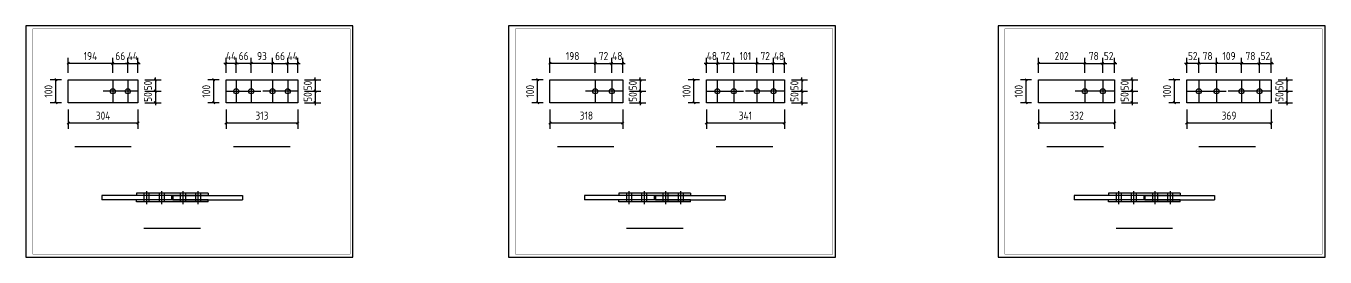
# Model space of a CAD drawing. Extents: x 20590 to 77283, y 11354 to 21446.
import ezdxf

# ---------------------------------------------------------------- set-up
doc = ezdxf.new("R2010")
doc.units = 0
doc.header["$LTSCALE"] = 1000
doc.header["$MEASUREMENT"] = 0
doc.styles.get("Standard").update_dxf_attribs({"font": 'gbenor.shx', "bigfont": 'gbcbig.shx'})
doc.dimstyles.get("Standard").update_dxf_attribs({"dimscale": 100, "dimtxt": 3.5, "dimasz": 1, "dimexe": 2.5, "dimexo": 3, "dimgap": 1.5, "dimtad": 1, "dimdec": 0, "dimlfac": 0.1, "dimzin": 0, "dimdsep": 46, "dimtxsty": 'Standard', "dimblk": 'OBLIQUE', "dimcen": 0.09, "dimadec": 0, "dimazin": 0, "dimtfac": 1, "dimtdec": 0, "dimtix": 1, "dimtmove": 2, "dimatfit": 3, "dimfxl": 1, "dimtolj": 1, "dimtzin": 0, "dimarcsym": 0})

# ---------------------------------------------------------------- blocks, each defined once
blk = doc.blocks.new('_Oblique')
at = {"color": 0, "linetype": 'ByBlock', "lineweight": -2}
blk.add_line((-0.5, -0.5), (0.5, 0.5), dxfattribs=at)
blk = doc.blocks.new('*D3')
at = {"color": 0, "lineweight": -2}
for p, q in [((22434, 19393), (22434, 20057)), ((24374, 19393), (24374, 20057)), ((24374, 19807), (22434, 19807))]:
    blk.add_line(p, q, dxfattribs=at)
at = {"layer": 'Defpoints', "color": 0}
for p in [(22434, 19807), (22434, 19093), (24374, 19093)]:
    blk.add_point(p, dxfattribs=at)
at = {"color": 0, "lineweight": -2, "xscale": 100, "yscale": 100, "zscale": 100, "rotation": 180}
blk.add_blockref('_Oblique', (22434, 19807), dxfattribs=at)
at = {"color": 0, "lineweight": -2, "xscale": 100, "yscale": 100, "zscale": 100}
blk.add_blockref('_Oblique', (24374, 19807), dxfattribs=at)
at = {"color": 0, "insert": (23404, 20132), "char_height": 350, "attachment_point": 5}
blk.add_mtext('\\A1;194', dxfattribs=at)
blk = doc.blocks.new('*D4')
at = {"color": 0, "lineweight": -2}
for p, q in [((24374, 19393), (24374, 20057)), ((25034, 19393), (25034, 20057)), ((24374, 19807), (25034, 19807))]:
    blk.add_line(p, q, dxfattribs=at)
at = {"layer": 'Defpoints', "color": 0}
for p in [(25034, 19807), (24374, 19093), (25034, 19093)]:
    blk.add_point(p, dxfattribs=at)
at = {"color": 0, "lineweight": -2, "xscale": 100, "yscale": 100, "zscale": 100, "rotation": 180}
blk.add_blockref('_Oblique', (24374, 19807), dxfattribs=at)
at = {"color": 0, "lineweight": -2, "xscale": 100, "yscale": 100, "zscale": 100}
blk.add_blockref('_Oblique', (25034, 19807), dxfattribs=at)
at = {"color": 0, "insert": (24704, 20132), "char_height": 350, "attachment_point": 5}
blk.add_mtext('\\A1;66', dxfattribs=at)
blk = doc.blocks.new('*D5')
at = {"color": 0, "lineweight": -2}
for p, q in [((25034, 19393), (25034, 20057)), ((25474, 19393), (25474, 20057)), ((25034, 19807), (24934, 19807)), ((25034, 19807), (25474, 19807)), ((25474, 19807), (25574, 19807))]:
    blk.add_line(p, q, dxfattribs=at)
at = {"layer": 'Defpoints', "color": 0}
for p in [(25474, 19807), (25034, 19093), (25474, 19093)]:
    blk.add_point(p, dxfattribs=at)
at = {"color": 0, "lineweight": -2, "xscale": 100, "yscale": 100, "zscale": 100}
blk.add_blockref('_Oblique', (25034, 19807), dxfattribs=at)
at = {"color": 0, "lineweight": -2, "xscale": 100, "yscale": 100, "zscale": 100, "rotation": 180}
blk.add_blockref('_Oblique', (25474, 19807), dxfattribs=at)
at = {"color": 0, "insert": (25254, 20132), "char_height": 350, "attachment_point": 5}
blk.add_mtext('\\A1;44', dxfattribs=at)
blk = doc.blocks.new('*D6')
at = {"color": 0, "lineweight": -2}
for p, q in [((25774, 19093), (26485, 19093)), ((26235, 19093), (26235, 19193)), ((26235, 19093), (26235, 18593)), ((25774, 18593), (26485, 18593)), ((26235, 18593), (26235, 18493))]:
    blk.add_line(p, q, dxfattribs=at)
at = {"layer": 'Defpoints', "color": 0}
for p in [(25474, 19093), (25474, 18593), (26235, 18593)]:
    blk.add_point(p, dxfattribs=at)
at = {"color": 0, "lineweight": -2, "xscale": 100, "yscale": 100, "zscale": 100}
for p, rotation in [((26235, 19093), 270), ((26235, 18593), 90)]:
    blk.add_blockref('_Oblique', p, dxfattribs=dict(at, rotation=rotation))
at = {"color": 0, "insert": (25910, 18843), "char_height": 350, "attachment_point": 5, "rotation": 90}
blk.add_mtext('\\A1;50', dxfattribs=at)
blk = doc.blocks.new('*D7')
at = {"color": 0, "lineweight": -2}
for p, q in [((25774, 18593), (26485, 18593)), ((26235, 18593), (26235, 18693)), ((26235, 18593), (26235, 18093)), ((25774, 18093), (26485, 18093)), ((26235, 18093), (26235, 17993))]:
    blk.add_line(p, q, dxfattribs=at)
at = {"layer": 'Defpoints', "color": 0}
for p in [(25474, 18593), (25474, 18093), (26235, 18093)]:
    blk.add_point(p, dxfattribs=at)
at = {"color": 0, "lineweight": -2, "xscale": 100, "yscale": 100, "zscale": 100}
for p, rotation in [((26235, 18593), 270), ((26235, 18093), 90)]:
    blk.add_blockref('_Oblique', p, dxfattribs=dict(at, rotation=rotation))
at = {"color": 0, "insert": (25910, 18343), "char_height": 350, "attachment_point": 5, "rotation": 90}
blk.add_mtext('\\A1;50', dxfattribs=at)
blk = doc.blocks.new('*D8')
at = {"color": 0, "lineweight": -2}
for p, q in [((22434, 17793), (22434, 16955)), ((25474, 17793), (25474, 16955)), ((25474, 17205), (22434, 17205))]:
    blk.add_line(p, q, dxfattribs=at)
at = {"layer": 'Defpoints', "color": 0}
for p in [(22434, 18093), (25474, 18093), (22434, 17205)]:
    blk.add_point(p, dxfattribs=at)
at = {"color": 0, "lineweight": -2, "xscale": 100, "yscale": 100, "zscale": 100, "rotation": 180}
blk.add_blockref('_Oblique', (22434, 17205), dxfattribs=at)
at = {"color": 0, "lineweight": -2, "xscale": 100, "yscale": 100, "zscale": 100}
blk.add_blockref('_Oblique', (25474, 17205), dxfattribs=at)
at = {"color": 0, "insert": (23954, 17530), "char_height": 350, "attachment_point": 5}
blk.add_mtext('\\A1;304', dxfattribs=at)
blk = doc.blocks.new('*D9')
at = {"color": 0, "lineweight": -2}
for p, q in [((22134, 19093), (21645, 19093)), ((21895, 18093), (21895, 19093)), ((22134, 18093), (21645, 18093))]:
    blk.add_line(p, q, dxfattribs=at)
at = {"layer": 'Defpoints', "color": 0}
for p in [(21895, 19093), (22434, 19093), (22434, 18093)]:
    blk.add_point(p, dxfattribs=at)
at = {"color": 0, "lineweight": -2, "xscale": 100, "yscale": 100, "zscale": 100}
for p, rotation in [((21895, 19093), 90), ((21895, 18093), 270)]:
    blk.add_blockref('_Oblique', p, dxfattribs=dict(at, rotation=rotation))
at = {"color": 0, "insert": (21570, 18593), "char_height": 350, "attachment_point": 5, "rotation": 90}
blk.add_mtext('\\A1;100', dxfattribs=at)
blk = doc.blocks.new('*D11')
at = {"color": 0, "lineweight": -2}
for p, q in [((30421, 19393), (30421, 20057)), ((31351, 19393), (31351, 20057)), ((31351, 19807), (30421, 19807))]:
    blk.add_line(p, q, dxfattribs=at)
at = {"layer": 'Defpoints', "color": 0}
for p in [(30421, 19807), (30421, 19093), (31351, 19093)]:
    blk.add_point(p, dxfattribs=at)
at = {"color": 0, "lineweight": -2, "xscale": 100, "yscale": 100, "zscale": 100, "rotation": 180}
blk.add_blockref('_Oblique', (30421, 19807), dxfattribs=at)
at = {"color": 0, "lineweight": -2, "xscale": 100, "yscale": 100, "zscale": 100}
blk.add_blockref('_Oblique', (31351, 19807), dxfattribs=at)
at = {"color": 0, "insert": (30886, 20132), "char_height": 350, "attachment_point": 5}
blk.add_mtext('\\A1;93', dxfattribs=at)
blk = doc.blocks.new('*D12')
at = {"color": 0, "lineweight": -2}
for p, q in [((31351, 19393), (31351, 20057)), ((32011, 19393), (32011, 20057)), ((31351, 19807), (32011, 19807))]:
    blk.add_line(p, q, dxfattribs=at)
at = {"layer": 'Defpoints', "color": 0}
for p in [(32011, 19807), (31351, 19093), (32011, 19093)]:
    blk.add_point(p, dxfattribs=at)
at = {"color": 0, "lineweight": -2, "xscale": 100, "yscale": 100, "zscale": 100, "rotation": 180}
blk.add_blockref('_Oblique', (31351, 19807), dxfattribs=at)
at = {"color": 0, "lineweight": -2, "xscale": 100, "yscale": 100, "zscale": 100}
blk.add_blockref('_Oblique', (32011, 19807), dxfattribs=at)
at = {"color": 0, "insert": (31681, 20132), "char_height": 350, "attachment_point": 5}
blk.add_mtext('\\A1;66', dxfattribs=at)
blk = doc.blocks.new('*D13')
at = {"color": 0, "lineweight": -2}
for p, q in [((32011, 19393), (32011, 20057)), ((32451, 19393), (32451, 20057)), ((32011, 19807), (31911, 19807)), ((32011, 19807), (32451, 19807)), ((32451, 19807), (32551, 19807))]:
    blk.add_line(p, q, dxfattribs=at)
at = {"layer": 'Defpoints', "color": 0}
for p in [(32451, 19807), (32011, 19093), (32451, 19093)]:
    blk.add_point(p, dxfattribs=at)
at = {"color": 0, "lineweight": -2, "xscale": 100, "yscale": 100, "zscale": 100}
blk.add_blockref('_Oblique', (32011, 19807), dxfattribs=at)
at = {"color": 0, "lineweight": -2, "xscale": 100, "yscale": 100, "zscale": 100, "rotation": 180}
blk.add_blockref('_Oblique', (32451, 19807), dxfattribs=at)
at = {"color": 0, "insert": (32231, 20132), "char_height": 350, "attachment_point": 5}
blk.add_mtext('\\A1;44', dxfattribs=at)
blk = doc.blocks.new('*D14')
at = {"color": 0, "lineweight": -2}
for p, q in [((32751, 19093), (33461, 19093)), ((33211, 19093), (33211, 19193)), ((33211, 19093), (33211, 18593)), ((32751, 18593), (33461, 18593)), ((33211, 18593), (33211, 18493))]:
    blk.add_line(p, q, dxfattribs=at)
at = {"layer": 'Defpoints', "color": 0}
for p in [(32451, 19093), (32451, 18593), (33211, 18593)]:
    blk.add_point(p, dxfattribs=at)
at = {"color": 0, "lineweight": -2, "xscale": 100, "yscale": 100, "zscale": 100}
for p, rotation in [((33211, 19093), 270), ((33211, 18593), 90)]:
    blk.add_blockref('_Oblique', p, dxfattribs=dict(at, rotation=rotation))
at = {"color": 0, "insert": (32886, 18843), "char_height": 350, "attachment_point": 5, "rotation": 90}
blk.add_mtext('\\A1;50', dxfattribs=at)
blk = doc.blocks.new('*D15')
at = {"color": 0, "lineweight": -2}
for p, q in [((32751, 18593), (33461, 18593)), ((33211, 18593), (33211, 18693)), ((33211, 18593), (33211, 18093)), ((32751, 18093), (33461, 18093)), ((33211, 18093), (33211, 17993))]:
    blk.add_line(p, q, dxfattribs=at)
at = {"layer": 'Defpoints', "color": 0}
for p in [(32451, 18593), (32451, 18093), (33211, 18093)]:
    blk.add_point(p, dxfattribs=at)
at = {"color": 0, "lineweight": -2, "xscale": 100, "yscale": 100, "zscale": 100}
for p, rotation in [((33211, 18593), 270), ((33211, 18093), 90)]:
    blk.add_blockref('_Oblique', p, dxfattribs=dict(at, rotation=rotation))
at = {"color": 0, "insert": (32886, 18343), "char_height": 350, "attachment_point": 5, "rotation": 90}
blk.add_mtext('\\A1;50', dxfattribs=at)
blk = doc.blocks.new('*D16')
at = {"color": 0, "lineweight": -2}
for p, q in [((29321, 17793), (29321, 16955)), ((32451, 17793), (32451, 16955)), ((32451, 17205), (29321, 17205))]:
    blk.add_line(p, q, dxfattribs=at)
at = {"layer": 'Defpoints', "color": 0}
for p in [(29321, 18093), (32451, 18093), (29321, 17205)]:
    blk.add_point(p, dxfattribs=at)
at = {"color": 0, "lineweight": -2, "xscale": 100, "yscale": 100, "zscale": 100, "rotation": 180}
blk.add_blockref('_Oblique', (29321, 17205), dxfattribs=at)
at = {"color": 0, "lineweight": -2, "xscale": 100, "yscale": 100, "zscale": 100}
blk.add_blockref('_Oblique', (32451, 17205), dxfattribs=at)
at = {"color": 0, "insert": (30886, 17530), "char_height": 350, "attachment_point": 5}
blk.add_mtext('\\A1;313', dxfattribs=at)
blk = doc.blocks.new('*D17')
at = {"color": 0, "lineweight": -2}
for p, q in [((29021, 19093), (28532, 19093)), ((28782, 18093), (28782, 19093)), ((29021, 18093), (28532, 18093))]:
    blk.add_line(p, q, dxfattribs=at)
at = {"layer": 'Defpoints', "color": 0}
for p in [(28782, 19093), (29321, 19093), (29321, 18093)]:
    blk.add_point(p, dxfattribs=at)
at = {"color": 0, "lineweight": -2, "xscale": 100, "yscale": 100, "zscale": 100}
for p, rotation in [((28782, 19093), 90), ((28782, 18093), 270)]:
    blk.add_blockref('_Oblique', p, dxfattribs=dict(at, rotation=rotation))
at = {"color": 0, "insert": (28457, 18593), "char_height": 350, "attachment_point": 5, "rotation": 90}
blk.add_mtext('\\A1;100', dxfattribs=at)
blk = doc.blocks.new('*D18')
at = {"color": 0, "lineweight": -2}
for p, q in [((29761, 19393), (29761, 20057)), ((30421, 19393), (30421, 20057)), ((30421, 19807), (29761, 19807))]:
    blk.add_line(p, q, dxfattribs=at)
at = {"layer": 'Defpoints', "color": 0}
for p in [(29761, 19807), (29761, 19093), (30421, 19093)]:
    blk.add_point(p, dxfattribs=at)
at = {"color": 0, "lineweight": -2, "xscale": 100, "yscale": 100, "zscale": 100, "rotation": 180}
blk.add_blockref('_Oblique', (29761, 19807), dxfattribs=at)
at = {"color": 0, "lineweight": -2, "xscale": 100, "yscale": 100, "zscale": 100}
blk.add_blockref('_Oblique', (30421, 19807), dxfattribs=at)
at = {"color": 0, "insert": (30091, 20132), "char_height": 350, "attachment_point": 5}
blk.add_mtext('\\A1;66', dxfattribs=at)
blk = doc.blocks.new('*D19')
at = {"color": 0, "lineweight": -2}
for p, q in [((29321, 19393), (29321, 20057)), ((29761, 19393), (29761, 20057)), ((29321, 19807), (29221, 19807)), ((29761, 19807), (29321, 19807)), ((29761, 19807), (29861, 19807))]:
    blk.add_line(p, q, dxfattribs=at)
at = {"layer": 'Defpoints', "color": 0}
for p in [(29321, 19807), (29321, 19093), (29761, 19093)]:
    blk.add_point(p, dxfattribs=at)
at = {"color": 0, "lineweight": -2, "xscale": 100, "yscale": 100, "zscale": 100}
blk.add_blockref('_Oblique', (29321, 19807), dxfattribs=at)
at = {"color": 0, "lineweight": -2, "xscale": 100, "yscale": 100, "zscale": 100, "rotation": 180}
blk.add_blockref('_Oblique', (29761, 19807), dxfattribs=at)
at = {"color": 0, "insert": (29541, 20132), "char_height": 350, "attachment_point": 5}
blk.add_mtext('\\A1;44', dxfattribs=at)
blk = doc.blocks.new('*D23')
at = {"color": 0, "lineweight": -2}
for p, q in [((43455, 19393), (43455, 20057)), ((45435, 19393), (45435, 20057)), ((45435, 19807), (43455, 19807))]:
    blk.add_line(p, q, dxfattribs=at)
at = {"layer": 'Defpoints', "color": 0}
for p in [(43455, 19807), (43455, 19093), (45435, 19093)]:
    blk.add_point(p, dxfattribs=at)
at = {"color": 0, "lineweight": -2, "xscale": 100, "yscale": 100, "zscale": 100, "rotation": 180}
blk.add_blockref('_Oblique', (43455, 19807), dxfattribs=at)
at = {"color": 0, "lineweight": -2, "xscale": 100, "yscale": 100, "zscale": 100}
blk.add_blockref('_Oblique', (45435, 19807), dxfattribs=at)
at = {"color": 0, "insert": (44445, 20132), "char_height": 350, "attachment_point": 5}
blk.add_mtext('\\A1;198', dxfattribs=at)
blk = doc.blocks.new('*D24')
at = {"color": 0, "lineweight": -2}
for p, q in [((45435, 19393), (45435, 20057)), ((46155, 19393), (46155, 20057)), ((45435, 19807), (46155, 19807))]:
    blk.add_line(p, q, dxfattribs=at)
at = {"layer": 'Defpoints', "color": 0}
for p in [(46155, 19807), (45435, 19093), (46155, 19093)]:
    blk.add_point(p, dxfattribs=at)
at = {"color": 0, "lineweight": -2, "xscale": 100, "yscale": 100, "zscale": 100, "rotation": 180}
blk.add_blockref('_Oblique', (45435, 19807), dxfattribs=at)
at = {"color": 0, "lineweight": -2, "xscale": 100, "yscale": 100, "zscale": 100}
blk.add_blockref('_Oblique', (46155, 19807), dxfattribs=at)
at = {"color": 0, "insert": (45795, 20132), "char_height": 350, "attachment_point": 5}
blk.add_mtext('\\A1;72', dxfattribs=at)
blk = doc.blocks.new('*D25')
at = {"color": 0, "lineweight": -2}
for p, q in [((46155, 19393), (46155, 20057)), ((46635, 19393), (46635, 20057)), ((46155, 19807), (46055, 19807)), ((46155, 19807), (46635, 19807)), ((46635, 19807), (46735, 19807))]:
    blk.add_line(p, q, dxfattribs=at)
at = {"layer": 'Defpoints', "color": 0}
for p in [(46635, 19807), (46155, 19093), (46635, 19093)]:
    blk.add_point(p, dxfattribs=at)
at = {"color": 0, "lineweight": -2, "xscale": 100, "yscale": 100, "zscale": 100}
blk.add_blockref('_Oblique', (46155, 19807), dxfattribs=at)
at = {"color": 0, "lineweight": -2, "xscale": 100, "yscale": 100, "zscale": 100, "rotation": 180}
blk.add_blockref('_Oblique', (46635, 19807), dxfattribs=at)
at = {"color": 0, "insert": (46395, 20132), "char_height": 350, "attachment_point": 5}
blk.add_mtext('\\A1;48', dxfattribs=at)
blk = doc.blocks.new('*D26')
at = {"color": 0, "lineweight": -2}
for p, q in [((46935, 19093), (47646, 19093)), ((47396, 19093), (47396, 19193)), ((47396, 19093), (47396, 18593)), ((46935, 18593), (47646, 18593)), ((47396, 18593), (47396, 18493))]:
    blk.add_line(p, q, dxfattribs=at)
at = {"layer": 'Defpoints', "color": 0}
for p in [(46635, 19093), (46635, 18593), (47396, 18593)]:
    blk.add_point(p, dxfattribs=at)
at = {"color": 0, "lineweight": -2, "xscale": 100, "yscale": 100, "zscale": 100}
for p, rotation in [((47396, 19093), 270), ((47396, 18593), 90)]:
    blk.add_blockref('_Oblique', p, dxfattribs=dict(at, rotation=rotation))
at = {"color": 0, "insert": (47071, 18843), "char_height": 350, "attachment_point": 5, "rotation": 90}
blk.add_mtext('\\A1;50', dxfattribs=at)
blk = doc.blocks.new('*D27')
at = {"color": 0, "lineweight": -2}
for p, q in [((46935, 18593), (47646, 18593)), ((47396, 18593), (47396, 18693)), ((47396, 18593), (47396, 18093)), ((46935, 18093), (47646, 18093)), ((47396, 18093), (47396, 17993))]:
    blk.add_line(p, q, dxfattribs=at)
at = {"layer": 'Defpoints', "color": 0}
for p in [(46635, 18593), (46635, 18093), (47396, 18093)]:
    blk.add_point(p, dxfattribs=at)
at = {"color": 0, "lineweight": -2, "xscale": 100, "yscale": 100, "zscale": 100}
for p, rotation in [((47396, 18593), 270), ((47396, 18093), 90)]:
    blk.add_blockref('_Oblique', p, dxfattribs=dict(at, rotation=rotation))
at = {"color": 0, "insert": (47071, 18343), "char_height": 350, "attachment_point": 5, "rotation": 90}
blk.add_mtext('\\A1;50', dxfattribs=at)
blk = doc.blocks.new('*D28')
at = {"color": 0, "lineweight": -2}
for p, q in [((43455, 17793), (43455, 16955)), ((46635, 17793), (46635, 16955)), ((46635, 17205), (43455, 17205))]:
    blk.add_line(p, q, dxfattribs=at)
at = {"layer": 'Defpoints', "color": 0}
for p in [(43455, 18093), (46635, 18093), (43455, 17205)]:
    blk.add_point(p, dxfattribs=at)
at = {"color": 0, "lineweight": -2, "xscale": 100, "yscale": 100, "zscale": 100, "rotation": 180}
blk.add_blockref('_Oblique', (43455, 17205), dxfattribs=at)
at = {"color": 0, "lineweight": -2, "xscale": 100, "yscale": 100, "zscale": 100}
blk.add_blockref('_Oblique', (46635, 17205), dxfattribs=at)
at = {"color": 0, "insert": (45045, 17530), "char_height": 350, "attachment_point": 5}
blk.add_mtext('\\A1;318', dxfattribs=at)
blk = doc.blocks.new('*D29')
at = {"color": 0, "lineweight": -2}
for p, q in [((43155, 19093), (42666, 19093)), ((42916, 18093), (42916, 19093)), ((43155, 18093), (42666, 18093))]:
    blk.add_line(p, q, dxfattribs=at)
at = {"layer": 'Defpoints', "color": 0}
for p in [(42916, 19093), (43455, 19093), (43455, 18093)]:
    blk.add_point(p, dxfattribs=at)
at = {"color": 0, "lineweight": -2, "xscale": 100, "yscale": 100, "zscale": 100}
for p, rotation in [((42916, 19093), 90), ((42916, 18093), 270)]:
    blk.add_blockref('_Oblique', p, dxfattribs=dict(at, rotation=rotation))
at = {"color": 0, "insert": (42591, 18593), "char_height": 350, "attachment_point": 5, "rotation": 90}
blk.add_mtext('\\A1;100', dxfattribs=at)
blk = doc.blocks.new('*D30')
at = {"color": 0, "lineweight": -2}
for p, q in [((51482, 19393), (51482, 20057)), ((52492, 19393), (52492, 20057)), ((52492, 19807), (51482, 19807))]:
    blk.add_line(p, q, dxfattribs=at)
at = {"layer": 'Defpoints', "color": 0}
for p in [(51482, 19807), (51482, 19093), (52492, 19093)]:
    blk.add_point(p, dxfattribs=at)
at = {"color": 0, "lineweight": -2, "xscale": 100, "yscale": 100, "zscale": 100, "rotation": 180}
blk.add_blockref('_Oblique', (51482, 19807), dxfattribs=at)
at = {"color": 0, "lineweight": -2, "xscale": 100, "yscale": 100, "zscale": 100}
blk.add_blockref('_Oblique', (52492, 19807), dxfattribs=at)
at = {"color": 0, "insert": (51987, 20132), "char_height": 350, "attachment_point": 5}
blk.add_mtext('\\A1;101', dxfattribs=at)
blk = doc.blocks.new('*D31')
at = {"color": 0, "lineweight": -2}
for p, q in [((52492, 19393), (52492, 20057)), ((53212, 19393), (53212, 20057)), ((52492, 19807), (53212, 19807))]:
    blk.add_line(p, q, dxfattribs=at)
at = {"layer": 'Defpoints', "color": 0}
for p in [(53212, 19807), (52492, 19093), (53212, 19093)]:
    blk.add_point(p, dxfattribs=at)
at = {"color": 0, "lineweight": -2, "xscale": 100, "yscale": 100, "zscale": 100, "rotation": 180}
blk.add_blockref('_Oblique', (52492, 19807), dxfattribs=at)
at = {"color": 0, "lineweight": -2, "xscale": 100, "yscale": 100, "zscale": 100}
blk.add_blockref('_Oblique', (53212, 19807), dxfattribs=at)
at = {"color": 0, "insert": (52852, 20132), "char_height": 350, "attachment_point": 5}
blk.add_mtext('\\A1;72', dxfattribs=at)
blk = doc.blocks.new('*D32')
at = {"color": 0, "lineweight": -2}
for p, q in [((53212, 19393), (53212, 20057)), ((53692, 19393), (53692, 20057)), ((53212, 19807), (53112, 19807)), ((53212, 19807), (53692, 19807)), ((53692, 19807), (53792, 19807))]:
    blk.add_line(p, q, dxfattribs=at)
at = {"layer": 'Defpoints', "color": 0}
for p in [(53692, 19807), (53212, 19093), (53692, 19093)]:
    blk.add_point(p, dxfattribs=at)
at = {"color": 0, "lineweight": -2, "xscale": 100, "yscale": 100, "zscale": 100}
blk.add_blockref('_Oblique', (53212, 19807), dxfattribs=at)
at = {"color": 0, "lineweight": -2, "xscale": 100, "yscale": 100, "zscale": 100, "rotation": 180}
blk.add_blockref('_Oblique', (53692, 19807), dxfattribs=at)
at = {"color": 0, "insert": (53452, 20132), "char_height": 350, "attachment_point": 5}
blk.add_mtext('\\A1;48', dxfattribs=at)
blk = doc.blocks.new('*D33')
at = {"color": 0, "lineweight": -2}
for p, q in [((53992, 19093), (54702, 19093)), ((54452, 19093), (54452, 19193)), ((54452, 19093), (54452, 18593)), ((53992, 18593), (54702, 18593)), ((54452, 18593), (54452, 18493))]:
    blk.add_line(p, q, dxfattribs=at)
at = {"layer": 'Defpoints', "color": 0}
for p in [(53692, 19093), (53692, 18593), (54452, 18593)]:
    blk.add_point(p, dxfattribs=at)
at = {"color": 0, "lineweight": -2, "xscale": 100, "yscale": 100, "zscale": 100}
for p, rotation in [((54452, 19093), 270), ((54452, 18593), 90)]:
    blk.add_blockref('_Oblique', p, dxfattribs=dict(at, rotation=rotation))
at = {"color": 0, "insert": (54127, 18843), "char_height": 350, "attachment_point": 5, "rotation": 90}
blk.add_mtext('\\A1;50', dxfattribs=at)
blk = doc.blocks.new('*D34')
at = {"color": 0, "lineweight": -2}
for p, q in [((53992, 18593), (54702, 18593)), ((54452, 18593), (54452, 18693)), ((54452, 18593), (54452, 18093)), ((53992, 18093), (54702, 18093)), ((54452, 18093), (54452, 17993))]:
    blk.add_line(p, q, dxfattribs=at)
at = {"layer": 'Defpoints', "color": 0}
for p in [(53692, 18593), (53692, 18093), (54452, 18093)]:
    blk.add_point(p, dxfattribs=at)
at = {"color": 0, "lineweight": -2, "xscale": 100, "yscale": 100, "zscale": 100}
for p, rotation in [((54452, 18593), 270), ((54452, 18093), 90)]:
    blk.add_blockref('_Oblique', p, dxfattribs=dict(at, rotation=rotation))
at = {"color": 0, "insert": (54127, 18343), "char_height": 350, "attachment_point": 5, "rotation": 90}
blk.add_mtext('\\A1;50', dxfattribs=at)
blk = doc.blocks.new('*D35')
at = {"color": 0, "lineweight": -2}
for p, q in [((50282, 17793), (50282, 16955)), ((53692, 17793), (53692, 16955)), ((53692, 17205), (50282, 17205))]:
    blk.add_line(p, q, dxfattribs=at)
at = {"layer": 'Defpoints', "color": 0}
for p in [(50282, 18093), (53692, 18093), (50282, 17205)]:
    blk.add_point(p, dxfattribs=at)
at = {"color": 0, "lineweight": -2, "xscale": 100, "yscale": 100, "zscale": 100, "rotation": 180}
blk.add_blockref('_Oblique', (50282, 17205), dxfattribs=at)
at = {"color": 0, "lineweight": -2, "xscale": 100, "yscale": 100, "zscale": 100}
blk.add_blockref('_Oblique', (53692, 17205), dxfattribs=at)
at = {"color": 0, "insert": (51987, 17530), "char_height": 350, "attachment_point": 5}
blk.add_mtext('\\A1;341', dxfattribs=at)
blk = doc.blocks.new('*D36')
at = {"color": 0, "lineweight": -2}
for p, q in [((49982, 19093), (49492, 19093)), ((49742, 18093), (49742, 19093)), ((49982, 18093), (49492, 18093))]:
    blk.add_line(p, q, dxfattribs=at)
at = {"layer": 'Defpoints', "color": 0}
for p in [(49742, 19093), (50282, 19093), (50282, 18093)]:
    blk.add_point(p, dxfattribs=at)
at = {"color": 0, "lineweight": -2, "xscale": 100, "yscale": 100, "zscale": 100}
for p, rotation in [((49742, 19093), 90), ((49742, 18093), 270)]:
    blk.add_blockref('_Oblique', p, dxfattribs=dict(at, rotation=rotation))
at = {"color": 0, "insert": (49417, 18593), "char_height": 350, "attachment_point": 5, "rotation": 90}
blk.add_mtext('\\A1;100', dxfattribs=at)
blk = doc.blocks.new('*D21')
at = {"color": 0, "lineweight": -2}
for p, q in [((50762, 19393), (50762, 20057)), ((51482, 19393), (51482, 20057)), ((51482, 19807), (50762, 19807))]:
    blk.add_line(p, q, dxfattribs=at)
at = {"layer": 'Defpoints', "color": 0}
for p in [(50762, 19807), (50762, 19093), (51482, 19093)]:
    blk.add_point(p, dxfattribs=at)
at = {"color": 0, "lineweight": -2, "xscale": 100, "yscale": 100, "zscale": 100, "rotation": 180}
blk.add_blockref('_Oblique', (50762, 19807), dxfattribs=at)
at = {"color": 0, "lineweight": -2, "xscale": 100, "yscale": 100, "zscale": 100}
blk.add_blockref('_Oblique', (51482, 19807), dxfattribs=at)
at = {"color": 0, "insert": (51122, 20132), "char_height": 350, "attachment_point": 5}
blk.add_mtext('\\A1;72', dxfattribs=at)
blk = doc.blocks.new('*D22')
at = {"color": 0, "lineweight": -2}
for p, q in [((50282, 19393), (50282, 20057)), ((50762, 19393), (50762, 20057)), ((50282, 19807), (50182, 19807)), ((50762, 19807), (50282, 19807)), ((50762, 19807), (50862, 19807))]:
    blk.add_line(p, q, dxfattribs=at)
at = {"layer": 'Defpoints', "color": 0}
for p in [(50282, 19807), (50282, 19093), (50762, 19093)]:
    blk.add_point(p, dxfattribs=at)
at = {"color": 0, "lineweight": -2, "xscale": 100, "yscale": 100, "zscale": 100}
blk.add_blockref('_Oblique', (50282, 19807), dxfattribs=at)
at = {"color": 0, "lineweight": -2, "xscale": 100, "yscale": 100, "zscale": 100, "rotation": 180}
blk.add_blockref('_Oblique', (50762, 19807), dxfattribs=at)
at = {"color": 0, "insert": (50522, 20132), "char_height": 350, "attachment_point": 5}
blk.add_mtext('\\A1;48', dxfattribs=at)
blk = doc.blocks.new('*D37')
at = {"color": 0, "lineweight": -2}
for p, q in [((64780, 19393), (64780, 20057)), ((66800, 19393), (66800, 20057)), ((66800, 19807), (64780, 19807))]:
    blk.add_line(p, q, dxfattribs=at)
at = {"layer": 'Defpoints', "color": 0}
for p in [(64780, 19807), (64780, 19093), (66800, 19093)]:
    blk.add_point(p, dxfattribs=at)
at = {"color": 0, "lineweight": -2, "xscale": 100, "yscale": 100, "zscale": 100, "rotation": 180}
blk.add_blockref('_Oblique', (64780, 19807), dxfattribs=at)
at = {"color": 0, "lineweight": -2, "xscale": 100, "yscale": 100, "zscale": 100}
blk.add_blockref('_Oblique', (66800, 19807), dxfattribs=at)
at = {"color": 0, "insert": (65790, 20132), "char_height": 350, "attachment_point": 5}
blk.add_mtext('\\A1;202', dxfattribs=at)
blk = doc.blocks.new('*D38')
at = {"color": 0, "lineweight": -2}
for p, q in [((66800, 19393), (66800, 20057)), ((67580, 19393), (67580, 20057)), ((66800, 19807), (67580, 19807))]:
    blk.add_line(p, q, dxfattribs=at)
at = {"layer": 'Defpoints', "color": 0}
for p in [(67580, 19807), (66800, 19093), (67580, 19093)]:
    blk.add_point(p, dxfattribs=at)
at = {"color": 0, "lineweight": -2, "xscale": 100, "yscale": 100, "zscale": 100, "rotation": 180}
blk.add_blockref('_Oblique', (66800, 19807), dxfattribs=at)
at = {"color": 0, "lineweight": -2, "xscale": 100, "yscale": 100, "zscale": 100}
blk.add_blockref('_Oblique', (67580, 19807), dxfattribs=at)
at = {"color": 0, "insert": (67190, 20132), "char_height": 350, "attachment_point": 5}
blk.add_mtext('\\A1;78', dxfattribs=at)
blk = doc.blocks.new('*D39')
at = {"color": 0, "lineweight": -2}
for p, q in [((67580, 19393), (67580, 20057)), ((68100, 19393), (68100, 20057)), ((67580, 19807), (67480, 19807)), ((67580, 19807), (68100, 19807)), ((68100, 19807), (68200, 19807))]:
    blk.add_line(p, q, dxfattribs=at)
at = {"layer": 'Defpoints', "color": 0}
for p in [(68100, 19807), (67580, 19093), (68100, 19093)]:
    blk.add_point(p, dxfattribs=at)
at = {"color": 0, "lineweight": -2, "xscale": 100, "yscale": 100, "zscale": 100}
blk.add_blockref('_Oblique', (67580, 19807), dxfattribs=at)
at = {"color": 0, "lineweight": -2, "xscale": 100, "yscale": 100, "zscale": 100, "rotation": 180}
blk.add_blockref('_Oblique', (68100, 19807), dxfattribs=at)
at = {"color": 0, "insert": (67840, 20132), "char_height": 350, "attachment_point": 5}
blk.add_mtext('\\A1;52', dxfattribs=at)
blk = doc.blocks.new('*D40')
at = {"color": 0, "lineweight": -2}
for p, q in [((68400, 19093), (69110, 19093)), ((68860, 19093), (68860, 19193)), ((68860, 19093), (68860, 18593)), ((68400, 18593), (69110, 18593)), ((68860, 18593), (68860, 18493))]:
    blk.add_line(p, q, dxfattribs=at)
at = {"layer": 'Defpoints', "color": 0}
for p in [(68100, 19093), (68100, 18593), (68860, 18593)]:
    blk.add_point(p, dxfattribs=at)
at = {"color": 0, "lineweight": -2, "xscale": 100, "yscale": 100, "zscale": 100}
for p, rotation in [((68860, 19093), 270), ((68860, 18593), 90)]:
    blk.add_blockref('_Oblique', p, dxfattribs=dict(at, rotation=rotation))
at = {"color": 0, "insert": (68535, 18843), "char_height": 350, "attachment_point": 5, "rotation": 90}
blk.add_mtext('\\A1;50', dxfattribs=at)
blk = doc.blocks.new('*D41')
at = {"color": 0, "lineweight": -2}
for p, q in [((68400, 18593), (69110, 18593)), ((68860, 18593), (68860, 18693)), ((68860, 18593), (68860, 18093)), ((68400, 18093), (69110, 18093)), ((68860, 18093), (68860, 17993))]:
    blk.add_line(p, q, dxfattribs=at)
at = {"layer": 'Defpoints', "color": 0}
for p in [(68100, 18593), (68100, 18093), (68860, 18093)]:
    blk.add_point(p, dxfattribs=at)
at = {"color": 0, "lineweight": -2, "xscale": 100, "yscale": 100, "zscale": 100}
for p, rotation in [((68860, 18593), 270), ((68860, 18093), 90)]:
    blk.add_blockref('_Oblique', p, dxfattribs=dict(at, rotation=rotation))
at = {"color": 0, "insert": (68535, 18343), "char_height": 350, "attachment_point": 5, "rotation": 90}
blk.add_mtext('\\A1;50', dxfattribs=at)
blk = doc.blocks.new('*D42')
at = {"color": 0, "lineweight": -2}
for p, q in [((64780, 17793), (64780, 16955)), ((68100, 17793), (68100, 16955)), ((68100, 17205), (64780, 17205))]:
    blk.add_line(p, q, dxfattribs=at)
at = {"layer": 'Defpoints', "color": 0}
for p in [(64780, 18093), (68100, 18093), (64780, 17205)]:
    blk.add_point(p, dxfattribs=at)
at = {"color": 0, "lineweight": -2, "xscale": 100, "yscale": 100, "zscale": 100, "rotation": 180}
blk.add_blockref('_Oblique', (64780, 17205), dxfattribs=at)
at = {"color": 0, "lineweight": -2, "xscale": 100, "yscale": 100, "zscale": 100}
blk.add_blockref('_Oblique', (68100, 17205), dxfattribs=at)
at = {"color": 0, "insert": (66440, 17530), "char_height": 350, "attachment_point": 5}
blk.add_mtext('\\A1;332', dxfattribs=at)
blk = doc.blocks.new('*D43')
at = {"color": 0, "lineweight": -2}
for p, q in [((64480, 19093), (63990, 19093)), ((64240, 18093), (64240, 19093)), ((64480, 18093), (63990, 18093))]:
    blk.add_line(p, q, dxfattribs=at)
at = {"layer": 'Defpoints', "color": 0}
for p in [(64240, 19093), (64780, 19093), (64780, 18093)]:
    blk.add_point(p, dxfattribs=at)
at = {"color": 0, "lineweight": -2, "xscale": 100, "yscale": 100, "zscale": 100}
for p, rotation in [((64240, 19093), 90), ((64240, 18093), 270)]:
    blk.add_blockref('_Oblique', p, dxfattribs=dict(at, rotation=rotation))
at = {"color": 0, "insert": (63915, 18593), "char_height": 350, "attachment_point": 5, "rotation": 90}
blk.add_mtext('\\A1;100', dxfattribs=at)
blk = doc.blocks.new('*D44')
at = {"color": 0, "lineweight": -2}
for p, q in [((72549, 19393), (72549, 20057)), ((73639, 19393), (73639, 20057)), ((73639, 19807), (72549, 19807))]:
    blk.add_line(p, q, dxfattribs=at)
at = {"layer": 'Defpoints', "color": 0}
for p in [(72549, 19807), (72549, 19093), (73639, 19093)]:
    blk.add_point(p, dxfattribs=at)
at = {"color": 0, "lineweight": -2, "xscale": 100, "yscale": 100, "zscale": 100, "rotation": 180}
blk.add_blockref('_Oblique', (72549, 19807), dxfattribs=at)
at = {"color": 0, "lineweight": -2, "xscale": 100, "yscale": 100, "zscale": 100}
blk.add_blockref('_Oblique', (73639, 19807), dxfattribs=at)
at = {"color": 0, "insert": (73094, 20132), "char_height": 350, "attachment_point": 5}
blk.add_mtext('\\A1;109', dxfattribs=at)
blk = doc.blocks.new('*D45')
at = {"color": 0, "lineweight": -2}
for p, q in [((73639, 19393), (73639, 20057)), ((74419, 19393), (74419, 20057)), ((73639, 19807), (74419, 19807))]:
    blk.add_line(p, q, dxfattribs=at)
at = {"layer": 'Defpoints', "color": 0}
for p in [(74419, 19807), (73639, 19093), (74419, 19093)]:
    blk.add_point(p, dxfattribs=at)
at = {"color": 0, "lineweight": -2, "xscale": 100, "yscale": 100, "zscale": 100, "rotation": 180}
blk.add_blockref('_Oblique', (73639, 19807), dxfattribs=at)
at = {"color": 0, "lineweight": -2, "xscale": 100, "yscale": 100, "zscale": 100}
blk.add_blockref('_Oblique', (74419, 19807), dxfattribs=at)
at = {"color": 0, "insert": (74029, 20132), "char_height": 350, "attachment_point": 5}
blk.add_mtext('\\A1;78', dxfattribs=at)
blk = doc.blocks.new('*D46')
at = {"color": 0, "lineweight": -2}
for p, q in [((74419, 19393), (74419, 20057)), ((74939, 19393), (74939, 20057)), ((74419, 19807), (74319, 19807)), ((74419, 19807), (74939, 19807)), ((74939, 19807), (75039, 19807))]:
    blk.add_line(p, q, dxfattribs=at)
at = {"layer": 'Defpoints', "color": 0}
for p in [(74939, 19807), (74419, 19093), (74939, 19093)]:
    blk.add_point(p, dxfattribs=at)
at = {"color": 0, "lineweight": -2, "xscale": 100, "yscale": 100, "zscale": 100}
blk.add_blockref('_Oblique', (74419, 19807), dxfattribs=at)
at = {"color": 0, "lineweight": -2, "xscale": 100, "yscale": 100, "zscale": 100, "rotation": 180}
blk.add_blockref('_Oblique', (74939, 19807), dxfattribs=at)
at = {"color": 0, "insert": (74679, 20132), "char_height": 350, "attachment_point": 5}
blk.add_mtext('\\A1;52', dxfattribs=at)
blk = doc.blocks.new('*D47')
at = {"color": 0, "lineweight": -2}
for p, q in [((75239, 19093), (75870, 19093)), ((75620, 19093), (75620, 19193)), ((75620, 19093), (75620, 18593)), ((75239, 18593), (75870, 18593)), ((75620, 18593), (75620, 18493))]:
    blk.add_line(p, q, dxfattribs=at)
at = {"layer": 'Defpoints', "color": 0}
for p in [(74939, 19093), (74939, 18593), (75620, 18593)]:
    blk.add_point(p, dxfattribs=at)
at = {"color": 0, "lineweight": -2, "xscale": 100, "yscale": 100, "zscale": 100}
for p, rotation in [((75620, 19093), 270), ((75620, 18593), 90)]:
    blk.add_blockref('_Oblique', p, dxfattribs=dict(at, rotation=rotation))
at = {"color": 0, "insert": (75295, 18843), "char_height": 350, "attachment_point": 5, "rotation": 90}
blk.add_mtext('\\A1;50', dxfattribs=at)
blk = doc.blocks.new('*D48')
at = {"color": 0, "lineweight": -2}
for p, q in [((75239, 18593), (75870, 18593)), ((75620, 18593), (75620, 18693)), ((75620, 18593), (75620, 18093)), ((75239, 18093), (75870, 18093)), ((75620, 18093), (75620, 17993))]:
    blk.add_line(p, q, dxfattribs=at)
at = {"layer": 'Defpoints', "color": 0}
for p in [(74939, 18593), (74939, 18093), (75620, 18093)]:
    blk.add_point(p, dxfattribs=at)
at = {"color": 0, "lineweight": -2, "xscale": 100, "yscale": 100, "zscale": 100}
for p, rotation in [((75620, 18593), 270), ((75620, 18093), 90)]:
    blk.add_blockref('_Oblique', p, dxfattribs=dict(at, rotation=rotation))
at = {"color": 0, "insert": (75295, 18343), "char_height": 350, "attachment_point": 5, "rotation": 90}
blk.add_mtext('\\A1;50', dxfattribs=at)
blk = doc.blocks.new('*D49')
at = {"color": 0, "lineweight": -2}
for p, q in [((71249, 17793), (71249, 16955)), ((74939, 17793), (74939, 16955)), ((74939, 17205), (71249, 17205))]:
    blk.add_line(p, q, dxfattribs=at)
at = {"layer": 'Defpoints', "color": 0}
for p in [(71249, 18093), (74939, 18093), (71249, 17205)]:
    blk.add_point(p, dxfattribs=at)
at = {"color": 0, "lineweight": -2, "xscale": 100, "yscale": 100, "zscale": 100, "rotation": 180}
blk.add_blockref('_Oblique', (71249, 17205), dxfattribs=at)
at = {"color": 0, "lineweight": -2, "xscale": 100, "yscale": 100, "zscale": 100}
blk.add_blockref('_Oblique', (74939, 17205), dxfattribs=at)
at = {"color": 0, "insert": (73094, 17530), "char_height": 350, "attachment_point": 5}
blk.add_mtext('\\A1;369', dxfattribs=at)
blk = doc.blocks.new('*D50')
at = {"color": 0, "lineweight": -2}
for p, q in [((70949, 19093), (70460, 19093)), ((70710, 18093), (70710, 19093)), ((70949, 18093), (70460, 18093))]:
    blk.add_line(p, q, dxfattribs=at)
at = {"layer": 'Defpoints', "color": 0}
for p in [(70710, 19093), (71249, 19093), (71249, 18093)]:
    blk.add_point(p, dxfattribs=at)
at = {"color": 0, "lineweight": -2, "xscale": 100, "yscale": 100, "zscale": 100}
for p, rotation in [((70710, 19093), 90), ((70710, 18093), 270)]:
    blk.add_blockref('_Oblique', p, dxfattribs=dict(at, rotation=rotation))
at = {"color": 0, "insert": (70385, 18593), "char_height": 350, "attachment_point": 5, "rotation": 90}
blk.add_mtext('\\A1;100', dxfattribs=at)
blk = doc.blocks.new('*D51')
at = {"color": 0, "lineweight": -2}
for p, q in [((71769, 19393), (71769, 20057)), ((72549, 19393), (72549, 20057)), ((72549, 19807), (71769, 19807))]:
    blk.add_line(p, q, dxfattribs=at)
at = {"layer": 'Defpoints', "color": 0}
for p in [(71769, 19807), (71769, 19093), (72549, 19093)]:
    blk.add_point(p, dxfattribs=at)
at = {"color": 0, "lineweight": -2, "xscale": 100, "yscale": 100, "zscale": 100, "rotation": 180}
blk.add_blockref('_Oblique', (71769, 19807), dxfattribs=at)
at = {"color": 0, "lineweight": -2, "xscale": 100, "yscale": 100, "zscale": 100}
blk.add_blockref('_Oblique', (72549, 19807), dxfattribs=at)
at = {"color": 0, "insert": (72159, 20132), "char_height": 350, "attachment_point": 5}
blk.add_mtext('\\A1;78', dxfattribs=at)
blk = doc.blocks.new('*D52')
at = {"color": 0, "lineweight": -2}
for p, q in [((71249, 19393), (71249, 20057)), ((71769, 19393), (71769, 20057)), ((71249, 19807), (71149, 19807)), ((71769, 19807), (71249, 19807)), ((71769, 19807), (71869, 19807))]:
    blk.add_line(p, q, dxfattribs=at)
at = {"layer": 'Defpoints', "color": 0}
for p in [(71249, 19807), (71249, 19093), (71769, 19093)]:
    blk.add_point(p, dxfattribs=at)
at = {"color": 0, "lineweight": -2, "xscale": 100, "yscale": 100, "zscale": 100}
blk.add_blockref('_Oblique', (71249, 19807), dxfattribs=at)
at = {"color": 0, "lineweight": -2, "xscale": 100, "yscale": 100, "zscale": 100, "rotation": 180}
blk.add_blockref('_Oblique', (71769, 19807), dxfattribs=at)
at = {"color": 0, "insert": (71509, 20132), "char_height": 350, "attachment_point": 5}
blk.add_mtext('\\A1;52', dxfattribs=at)

msp = doc.modelspace()

# ---------------------------------------------------------------- linework, layer by layer
for p, q in [((22434.3, 19092.5), (25474.3, 19092.5)), ((22434.3, 18092.5), (22434.3, 19092.5)), ((24374.3, 19092.5), (24374.3, 18092.5)), ((25034.3, 19092.5), (25034.3, 18092.5)), ((25474.3, 19092.5), (25474.3, 18092.5)), ((29320.9, 19092.5), (32450.9, 19092.5)), ((29320.9, 18092.5), (29320.9, 19092.5)), ((29760.9, 19092.5), (29760.9, 18092.5)), ((30420.9, 19092.5), (30420.9, 18092.5)), ((31350.9, 19092.5), (31350.9, 18092.5)), ((32010.9, 19092.5), (32010.9, 18092.5)), ((32450.9, 19092.5), (32450.9, 18092.5)), ((43455.2, 19092.5), (46635.2, 19092.5)), ((43455.2, 18092.5), (43455.2, 19092.5)), ((45435.2, 19092.5), (45435.2, 18092.5)), ((46155.2, 19092.5), (46155.2, 18092.5)), ((46635.2, 19092.5), (46635.2, 18092.5)), ((50281.8, 19092.5), (53691.8, 19092.5)), ((50281.8, 18092.5), (50281.8, 19092.5)), ((50761.8, 19092.5), (50761.8, 18092.5)), ((51481.8, 19092.5), (51481.8, 18092.5)), ((52491.8, 19092.5), (52491.8, 18092.5)), ((53211.8, 19092.5), (53211.8, 18092.5)), ((53691.8, 19092.5), (53691.8, 18092.5)), ((64779.6, 19092.5), (68099.6, 19092.5)), ((64779.6, 18092.5), (64779.6, 19092.5)), ((66799.6, 19092.5), (66799.6, 18092.5)), ((67579.6, 19092.5), (67579.6, 18092.5)), ((68099.6, 19092.5), (68099.6, 18092.5)), ((71249.4, 19092.5), (74939.4, 19092.5)), ((71249.4, 18092.5), (71249.4, 19092.5)), ((71769.4, 19092.5), (71769.4, 18092.5)), ((72549.4, 19092.5), (72549.4, 18092.5)), ((73639.4, 19092.5), (73639.4, 18092.5)), ((74419.4, 19092.5), (74419.4, 18092.5)), ((74939.4, 19092.5), (74939.4, 18092.5)), ((25474.3, 18592.5), (23954.3, 18592.5)), ((29320.9, 18592.5), (30840.9, 18592.5)), ((32450.9, 18592.5), (30930.9, 18592.5)), ((46635.2, 18592.5), (45015.2, 18592.5)), ((50281.8, 18592.5), (51901.8, 18592.5)), ((53691.8, 18592.5), (51991.8, 18592.5)), ((68099.6, 18592.5), (66379.6, 18592.5)), ((71249.4, 18592.5), (72969.4, 18592.5)), ((74939.4, 18592.5), (73059.4, 18592.5)), ((25474.3, 18092.5), (22434.3, 18092.5)), ((32450.9, 18092.5), (29320.9, 18092.5)), ((46635.2, 18092.5), (43455.2, 18092.5)), ((53691.8, 18092.5), (50281.8, 18092.5)), ((68099.6, 18092.5), (64779.6, 18092.5)), ((74939.4, 18092.5), (71249.4, 18092.5)), ((22721.8, 16178.6), (25186.9, 16178.6)), ((29653.4, 16178.6), (32118.5, 16178.6)), ((43782.6, 16178.6), (46247.8, 16178.6)), ((50714.2, 16178.6), (53179.4, 16178.6)), ((65147, 16178.6), (67612.2, 16178.6)), ((71781.9, 16178.6), (74247, 16178.6)), ((25845.6, 14238.5), (25845.6, 13659.9)), ((26505.6, 14238.5), (26505.6, 13659.9)), ((27435.6, 14238.5), (27435.6, 13659.9)), ((28095.6, 14238.5), (28095.6, 13659.9)), ((46906.5, 14238.5), (46906.5, 13659.9)), ((47566.5, 14238.5), (47566.5, 13659.9)), ((48496.5, 14238.5), (48496.5, 13659.9)), ((49156.5, 14238.5), (49156.5, 13659.9)), ((68270.9, 14238.5), (68270.9, 13659.9)), ((68930.9, 14238.5), (68930.9, 13659.9)), ((69860.9, 14238.5), (69860.9, 13659.9)), ((70520.9, 14238.5), (70520.9, 13659.9)), ((26945.6, 14039.2), (23905.6, 14039.2)), ((23905.6, 14039.2), (23905.6, 13859.2)), ((26945.6, 13859.2), (23905.6, 13859.2)), ((28535.6, 14139.2), (25405.6, 14139.2)), ((25405.6, 14139.2), (25405.6, 14039.2)), ((28535.6, 14039.2), (25405.6, 14039.2)), ((28535.6, 13859.2), (25405.6, 13859.2)), ((25405.6, 13759.2), (25405.6, 13859.2)), ((28535.6, 13759.2), (25405.6, 13759.2)), ((25735.6, 14139.2), (25735.6, 13759.2)), ((25955.6, 14139.2), (25955.6, 13759.2)), ((26395.6, 14139.2), (26395.6, 13759.2)), ((26615.6, 14139.2), (26615.6, 13759.2)), ((26945.6, 14039.2), (26945.6, 13859.2)), ((26995.6, 14039.2), (30035.6, 14039.2)), ((26995.6, 14039.2), (26995.6, 13859.2)), ((26995.6, 13859.2), (30035.6, 13859.2)), ((27325.6, 14139.2), (27325.6, 13759.2)), ((27545.6, 14139.2), (27545.6, 13759.2)), ((27985.6, 14139.2), (27985.6, 13759.2)), ((28205.6, 14139.2), (28205.6, 13759.2)), ((28535.6, 14139.2), (28535.6, 14039.2)), ((28535.6, 13759.2), (28535.6, 13859.2)), ((30035.6, 14039.2), (30035.6, 13859.2)), ((48006.5, 14039.2), (44966.5, 14039.2)), ((44966.5, 14039.2), (44966.5, 13859.2)), ((48006.5, 13859.2), (44966.5, 13859.2)), ((49596.5, 14139.2), (46466.5, 14139.2)), ((46466.5, 14139.2), (46466.5, 14039.2)), ((49596.5, 14039.2), (46466.5, 14039.2)), ((49596.5, 13859.2), (46466.5, 13859.2)), ((46466.5, 13759.2), (46466.5, 13859.2)), ((49596.5, 13759.2), (46466.5, 13759.2)), ((46796.5, 14139.2), (46796.5, 13759.2)), ((47016.5, 14139.2), (47016.5, 13759.2)), ((47456.5, 14139.2), (47456.5, 13759.2)), ((47676.5, 14139.2), (47676.5, 13759.2)), ((48006.5, 14039.2), (48006.5, 13859.2)), ((48056.5, 14039.2), (51096.5, 14039.2)), ((48056.5, 14039.2), (48056.5, 13859.2)), ((48056.5, 13859.2), (51096.5, 13859.2)), ((48386.5, 14139.2), (48386.5, 13759.2)), ((48606.5, 14139.2), (48606.5, 13759.2)), ((49046.5, 14139.2), (49046.5, 13759.2)), ((49266.5, 14139.2), (49266.5, 13759.2)), ((49596.5, 14139.2), (49596.5, 14039.2)), ((49596.5, 13759.2), (49596.5, 13859.2)), ((51096.5, 14039.2), (51096.5, 13859.2)), ((69370.9, 14039.2), (66330.9, 14039.2)), ((66330.9, 14039.2), (66330.9, 13859.2)), ((69370.9, 13859.2), (66330.9, 13859.2)), ((70960.9, 14139.2), (67830.9, 14139.2)), ((67830.9, 14139.2), (67830.9, 14039.2)), ((70960.9, 14039.2), (67830.9, 14039.2)), ((70960.9, 13859.2), (67830.9, 13859.2)), ((67830.9, 13759.2), (67830.9, 13859.2)), ((70960.9, 13759.2), (67830.9, 13759.2)), ((68160.9, 14139.2), (68160.9, 13759.2)), ((68380.9, 14139.2), (68380.9, 13759.2)), ((68820.9, 14139.2), (68820.9, 13759.2)), ((69040.9, 14139.2), (69040.9, 13759.2)), ((69370.9, 14039.2), (69370.9, 13859.2)), ((69420.9, 14039.2), (72460.9, 14039.2)), ((69420.9, 14039.2), (69420.9, 13859.2)), ((69420.9, 13859.2), (72460.9, 13859.2)), ((69750.9, 14139.2), (69750.9, 13759.2)), ((69970.9, 14139.2), (69970.9, 13759.2)), ((70410.9, 14139.2), (70410.9, 13759.2)), ((70630.9, 14139.2), (70630.9, 13759.2)), ((70960.9, 14139.2), (70960.9, 14039.2)), ((70960.9, 13759.2), (70960.9, 13859.2)), ((72460.9, 14039.2), (72460.9, 13859.2)), ((25738, 12619.1), (28203.2, 12619.1)), ((46798.9, 12619.1), (49264, 12619.1)), ((68163.3, 12619.1), (70628.4, 12619.1))]:
    msp.add_line(p, q)
for points in [[(20589.5, 11354.4), (34857.5, 11354.4), (34857.5, 21446.4), (20589.5, 21446.4)], [(41650.4, 11354.4), (55918.4, 11354.4), (55918.4, 21446.4), (41650.4, 21446.4)], [(63014.8, 11354.4), (77282.8, 11354.4), (77282.8, 21446.4), (63014.8, 21446.4)]]:
    msp.add_lwpolyline(points, close=True)
at = {"const_width": 12}
for points in [[(20889.5, 11474.4), (34737.5, 11474.4), (34737.5, 21326.4), (20889.5, 21326.4)], [(41950.4, 11474.4), (55798.4, 11474.4), (55798.4, 21326.4), (41950.4, 21326.4)], [(63314.8, 11474.4), (77162.8, 11474.4), (77162.8, 21326.4), (63314.8, 21326.4)]]:
    msp.add_lwpolyline(points, close=True, dxfattribs=at)
for centre in [(24374.3, 18592.5), (25034.3, 18592.5), (29760.9, 18592.5), (30420.9, 18592.5), (31350.9, 18592.5), (32010.9, 18592.5), (45435.2, 18592.5), (46155.2, 18592.5), (50761.8, 18592.5), (51481.8, 18592.5), (52491.8, 18592.5), (53211.8, 18592.5), (66799.6, 18592.5), (67579.6, 18592.5), (71769.4, 18592.5), (72549.4, 18592.5), (73639.4, 18592.5), (74419.4, 18592.5)]:
    msp.add_circle(centre, 110)

# ---------------------------------------------------------------- dimensions: what is measured, and where the dimension line sits
for base, p1, p2, picture, middle in [((22434.3, 19806.9), (24374.3, 19092.5), (22434.3, 19092.5), '*D3', (23404.3, 20131.9)), ((25034.3, 19806.9), (24374.3, 19092.5), (25034.3, 19092.5), '*D4', (24704.3, 20131.9)), ((25474.3, 19806.9), (25034.3, 19092.5), (25474.3, 19092.5), '*D5', (25254.3, 20131.9)), ((30420.9, 19806.9), (31350.9, 19092.5), (30420.9, 19092.5), '*D11', (30885.9, 20131.9)), ((32010.9, 19806.9), (31350.9, 19092.5), (32010.9, 19092.5), '*D12', (31680.9, 20131.9)), ((32450.9, 19806.9), (32010.9, 19092.5), (32450.9, 19092.5), '*D13', (32230.9, 20131.9)), ((43455.2, 19806.9), (45435.2, 19092.5), (43455.2, 19092.5), '*D23', (44445.2, 20131.9)), ((46155.2, 19806.9), (45435.2, 19092.5), (46155.2, 19092.5), '*D24', (45795.2, 20131.9)), ((46635.2, 19806.9), (46155.2, 19092.5), (46635.2, 19092.5), '*D25', (46395.2, 20131.9)), ((51481.8, 19806.9), (52491.8, 19092.5), (51481.8, 19092.5), '*D30', (51986.8, 20131.9)), ((53211.8, 19806.9), (52491.8, 19092.5), (53211.8, 19092.5), '*D31', (52851.8, 20131.9)), ((53691.8, 19806.9), (53211.8, 19092.5), (53691.8, 19092.5), '*D32', (53451.8, 20131.9)), ((64779.6, 19806.9), (66799.6, 19092.5), (64779.6, 19092.5), '*D37', (65789.6, 20131.9)), ((67579.6, 19806.9), (66799.6, 19092.5), (67579.6, 19092.5), '*D38', (67189.6, 20131.9)), ((68099.6, 19806.9), (67579.6, 19092.5), (68099.6, 19092.5), '*D39', (67839.6, 20131.9)), ((72549.4, 19806.9), (73639.4, 19092.5), (72549.4, 19092.5), '*D44', (73094.4, 20131.9)), ((74419.4, 19806.9), (73639.4, 19092.5), (74419.4, 19092.5), '*D45', (74029.4, 20131.9)), ((74939.4, 19806.9), (74419.4, 19092.5), (74939.4, 19092.5), '*D46', (74679.4, 20131.9)), ((22434.3, 17205), (25474.3, 18092.5), (22434.3, 18092.5), '*D8', (23954.3, 17530)), ((29320.9, 17205), (32450.9, 18092.5), (29320.9, 18092.5), '*D16', (30885.9, 17530)), ((43455.2, 17205), (46635.2, 18092.5), (43455.2, 18092.5), '*D28', (45045.2, 17530)), ((50281.8, 17205), (53691.8, 18092.5), (50281.8, 18092.5), '*D35', (51986.8, 17530)), ((64779.6, 17205), (68099.6, 18092.5), (64779.6, 18092.5), '*D42', (66439.6, 17530)), ((71249.4, 17205), (74939.4, 18092.5), (71249.4, 18092.5), '*D49', (73094.4, 17530))]:
    dim = msp.add_linear_dim(base=base, p1=p1, p2=p2, dimstyle='Standard')
    dim.commit()
    dim.dimension.update_dxf_attribs({"geometry": picture, "text_midpoint": middle})
for base, p1, p2, angle, picture, middle in [((29320.9, 19806.9), (29760.9, 19092.5), (29320.9, 19092.5), 180, '*D19', (29540.9, 20131.9)), ((29760.9, 19806.9), (30420.9, 19092.5), (29760.9, 19092.5), 180, '*D18', (30090.9, 20131.9)), ((50281.8, 19806.9), (50761.8, 19092.5), (50281.8, 19092.5), 180, '*D22', (50521.8, 20131.9)), ((50761.8, 19806.9), (51481.8, 19092.5), (50761.8, 19092.5), 180, '*D21', (51121.8, 20131.9)), ((71249.4, 19806.9), (71769.4, 19092.5), (71249.4, 19092.5), 180, '*D52', (71509.4, 20131.9)), ((71769.4, 19806.9), (72549.4, 19092.5), (71769.4, 19092.5), 180, '*D51', (72159.4, 20131.9)), ((21895, 19092.5), (22434.3, 18092.5), (22434.3, 19092.5), 90, '*D9', (21570, 18592.5)), ((26234.8, 18592.5), (25474.3, 19092.5), (25474.3, 18592.5), 90, '*D6', (25909.8, 18842.5)), ((28781.6, 19092.5), (29320.9, 18092.5), (29320.9, 19092.5), 90, '*D17', (28456.6, 18592.5)), ((33211.4, 18592.5), (32450.9, 19092.5), (32450.9, 18592.5), 90, '*D14', (32886.4, 18842.5)), ((42915.9, 19092.5), (43455.2, 18092.5), (43455.2, 19092.5), 90, '*D29', (42590.9, 18592.5)), ((47395.7, 18592.5), (46635.2, 19092.5), (46635.2, 18592.5), 90, '*D26', (47070.7, 18842.5)), ((49742.5, 19092.5), (50281.8, 18092.5), (50281.8, 19092.5), 90, '*D36', (49417.5, 18592.5)), ((54452.3, 18592.5), (53691.8, 19092.5), (53691.8, 18592.5), 90, '*D33', (54127.3, 18842.5)), ((64240.3, 19092.5), (64779.6, 18092.5), (64779.6, 19092.5), 90, '*D43', (63915.3, 18592.5)), ((68860.1, 18592.5), (68099.6, 19092.5), (68099.6, 18592.5), 90, '*D40', (68535.1, 18842.5)), ((70710.1, 19092.5), (71249.4, 18092.5), (71249.4, 19092.5), 90, '*D50', (70385.1, 18592.5)), ((75619.9, 18592.5), (74939.4, 19092.5), (74939.4, 18592.5), 90, '*D47', (75294.9, 18842.5)), ((26234.8, 18092.5), (25474.3, 18592.5), (25474.3, 18092.5), 90, '*D7', (25909.8, 18342.5)), ((33211.4, 18092.5), (32450.9, 18592.5), (32450.9, 18092.5), 90, '*D15', (32886.4, 18342.5)), ((47395.7, 18092.5), (46635.2, 18592.5), (46635.2, 18092.5), 90, '*D27', (47070.7, 18342.5)), ((54452.3, 18092.5), (53691.8, 18592.5), (53691.8, 18092.5), 90, '*D34', (54127.3, 18342.5)), ((68860.1, 18092.5), (68099.6, 18592.5), (68099.6, 18092.5), 90, '*D41', (68535.1, 18342.5)), ((75619.9, 18092.5), (74939.4, 18592.5), (74939.4, 18092.5), 90, '*D48', (75294.9, 18342.5))]:
    dim = msp.add_linear_dim(base=base, p1=p1, p2=p2, angle=angle, dimstyle='Standard')
    dim.commit()
    dim.dimension.update_dxf_attribs({"geometry": picture, "text_midpoint": middle})

doc.saveas('drawing.dxf')
